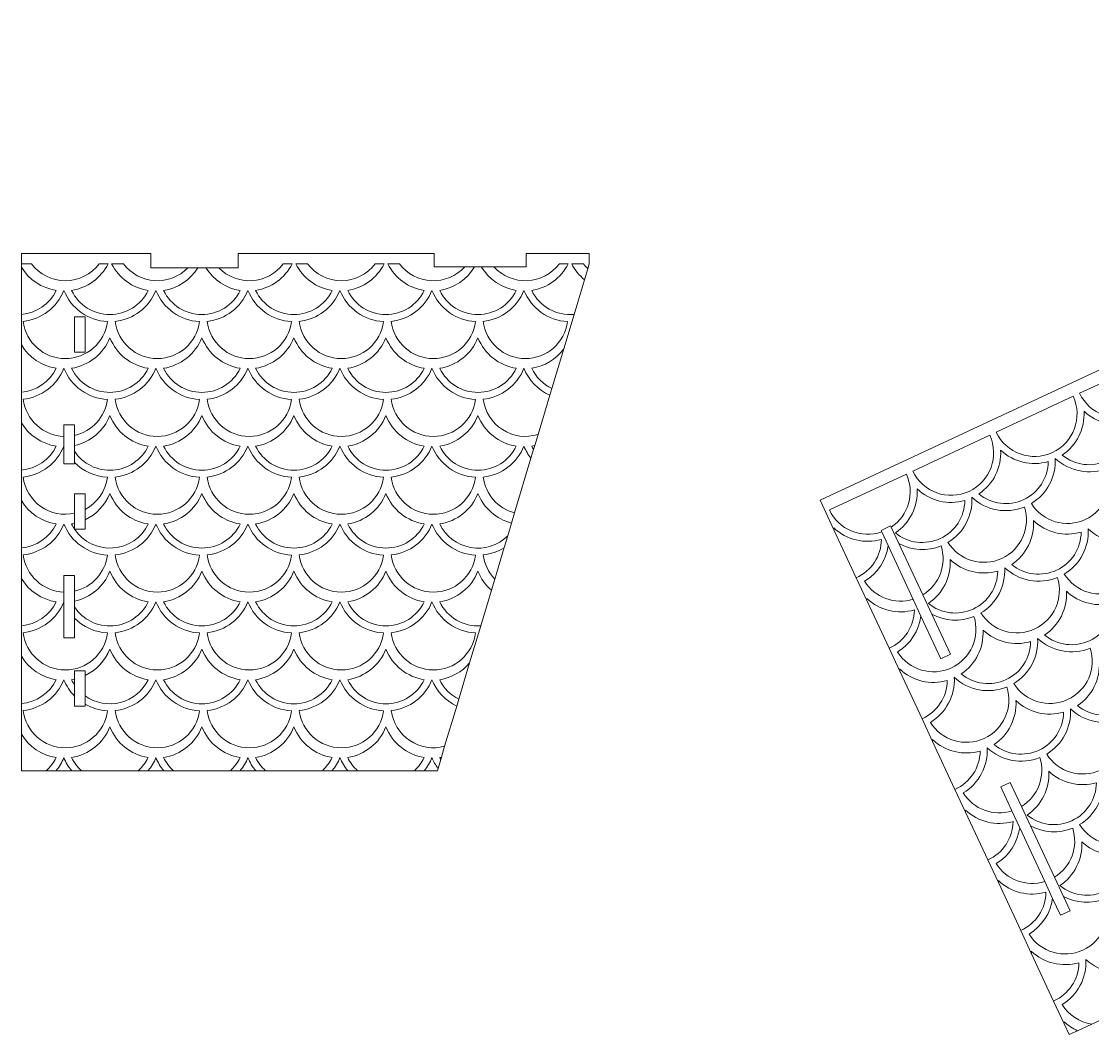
# Model space of a CAD drawing. Header units: millimetres. Extents: x -1822 to 2308, y -1461 to 1756.
# Drawn here: x 337.7 to 640.4, y 1002.7 to 1289 of the extents above; entities that cross this region are included whole.
import ezdxf

# ---------------------------------------------------------------- set-up
doc = ezdxf.new("R2010")
doc.units = ezdxf.units.MM

msp = doc.modelspace()

# ---------------------------------------------------------------- linework, layer by layer
at = {"color": 7, "linetype": 'Continuous', "lineweight": 15}
for p, q in [((563.4, 1153.69), (907.8, 1314.28)), ((374.34, 1223.46), (337.74, 1223.46)), ((337.74, 1223.46), (337.74, 1220.5)), ((374.34, 1219.38), (374.34, 1223.46)), ((398.99, 1223.46), (398.99, 1219.38)), ((454.41, 1223.46), (398.99, 1223.46)), ((454.41, 1219.68), (454.41, 1223.46)), ((498.19, 1223.46), (480.4, 1223.46)), ((480.4, 1223.46), (480.4, 1219.68)), ((498.19, 1220.5), (498.19, 1223.46)), ((337.74, 1220.5), (337.74, 1219.6)), ((337.74, 1220.5), (340.57, 1220.5)), ((359.73, 1220.5), (362.24, 1220.5)), ((363.24, 1220.5), (366.57, 1220.5)), ((411.73, 1220.5), (414.24, 1220.5)), ((415.24, 1220.5), (418.57, 1220.5)), ((437.73, 1220.5), (440.24, 1220.5)), ((441.24, 1220.5), (444.57, 1220.5)), ((489.73, 1220.5), (492.24, 1220.5)), ((493.24, 1220.5), (496.57, 1220.5)), ((497.78, 1219.13), (498.19, 1220.5)), ((337.74, 1206.22), (337.74, 1219.6)), ((374.34, 1219.38), (384.76, 1219.38)), ((387.61, 1219.38), (384.76, 1219.38)), ((387.61, 1219.38), (389.88, 1219.38)), ((393.53, 1219.38), (389.88, 1219.38)), ((393.53, 1219.38), (398.99, 1219.38)), ((454.41, 1219.68), (463.05, 1219.68)), ((465.79, 1219.68), (463.05, 1219.68)), ((465.79, 1219.68), (467.69, 1219.68)), ((471.25, 1219.68), (467.69, 1219.68)), ((471.25, 1219.68), (480.4, 1219.68)), ((497.78, 1219.13), (496.84, 1216)), ((493.92, 1206.23), (496.84, 1216)), ((337.74, 1206.22), (337.74, 1197.6)), ((355.74, 1205.5), (352.74, 1205.5)), ((352.74, 1205.5), (352.74, 1195.5)), ((355.74, 1195.5), (355.74, 1205.5)), ((493.92, 1206.23), (490.99, 1196.47)), ((337.74, 1184.22), (337.74, 1197.6)), ((352.74, 1195.5), (355.74, 1195.5)), ((487.64, 1185.31), (490.99, 1196.47)), ((658.47, 1194.05), (636.72, 1183.91)), ((337.74, 1184.22), (337.74, 1175.6)), ((483.74, 1172.28), (487.06, 1183.38)), ((487.64, 1185.31), (487.06, 1183.38)), ((634.91, 1183.07), (613.16, 1172.92)), ((337.74, 1162.22), (337.74, 1175.6)), ((352.74, 1175), (349.74, 1175)), ((349.74, 1171.74), (349.74, 1175)), ((352.74, 1172.01), (352.74, 1175)), ((349.74, 1171.74), (349.74, 1168.98)), ((352.74, 1172.01), (352.74, 1169.13)), ((483.74, 1172.28), (482.8, 1169.14)), ((611.35, 1172.08), (589.6, 1161.94)), ((349.74, 1164.02), (349.74, 1168.98)), ((352.74, 1167.54), (352.74, 1169.13)), ((482.46, 1168), (482.8, 1169.14)), ((352.74, 1167.54), (352.74, 1164.38)), ((477.1, 1150.12), (481.72, 1165.54)), ((482.46, 1168), (481.72, 1165.54)), ((337.74, 1162.22), (337.74, 1153.6)), ((349.74, 1164.02), (352.74, 1164.02)), ((352.74, 1164.02), (352.74, 1164.38)), ((587.78, 1161.09), (566.03, 1150.95)), ((337.74, 1140.22), (337.74, 1153.6)), ((355.74, 1155.5), (352.74, 1155.5)), ((352.74, 1155.5), (352.74, 1150.01)), ((355.74, 1151.11), (355.74, 1155.5)), ((567.31, 1145.31), (563.4, 1153.69)), ((355.74, 1148.16), (355.74, 1151.11)), ((477.1, 1150.12), (476.24, 1147.25)), ((352.74, 1150.01), (352.74, 1147.13)), ((352.74, 1147.13), (352.74, 1145.54)), ((355.74, 1145.5), (355.74, 1148.16)), ((475.14, 1143.61), (476.24, 1147.25)), ((352.74, 1145.54), (352.74, 1145.5)), ((352.74, 1145.5), (352.77, 1145.5)), ((352.77, 1145.5), (355.74, 1145.5)), ((567.31, 1145.31), (573.61, 1131.8)), ((583.33, 1146.43), (580.62, 1145.17)), ((580.62, 1145.17), (580.81, 1144.75)), ((580.81, 1144.75), (582.61, 1140.88)), ((583.5, 1146.08), (583.33, 1146.43)), ((585.67, 1141.43), (583.5, 1146.08)), ((475.14, 1143.61), (474.15, 1140.3)), ((592.43, 1126.93), (585.67, 1141.43)), ((337.74, 1140.22), (337.74, 1131.6)), ((471.49, 1131.42), (474.15, 1140.3)), ((582.61, 1140.88), (589.7, 1125.69)), ((352.74, 1132.44), (349.74, 1132.44)), ((349.74, 1132.44), (349.74, 1127.74)), ((352.74, 1128.01), (352.74, 1132.44)), ((337.74, 1118.22), (337.74, 1131.6)), ((471.49, 1131.42), (470.54, 1128.26)), ((576.61, 1125.37), (573.61, 1131.8)), ((349.74, 1127.74), (349.74, 1124.98)), ((352.74, 1128.01), (352.74, 1125.13)), ((467.53, 1118.2), (470.54, 1128.26)), ((594.96, 1121.5), (592.43, 1126.93)), ((349.74, 1124.98), (349.74, 1124.98)), ((349.74, 1124.98), (349.74, 1114.85)), ((352.74, 1123.54), (352.74, 1125.13)), ((352.74, 1123.54), (352.74, 1120.38)), ((576.61, 1125.37), (582.9, 1111.86)), ((589.7, 1125.69), (591.91, 1120.95)), ((352.74, 1114.85), (352.74, 1120.38)), ((591.91, 1120.95), (597.52, 1108.91)), ((600.24, 1110.18), (594.96, 1121.5)), ((337.74, 1118.22), (337.74, 1109.6)), ((467.53, 1118.2), (464.38, 1107.71)), ((349.74, 1114.85), (352.74, 1114.85)), ((585.9, 1105.43), (582.9, 1111.86)), ((337.74, 1096.22), (337.74, 1109.6)), ((461.32, 1097.47), (464.38, 1107.71)), ((597.52, 1108.91), (600.24, 1110.18)), ((355.74, 1105.5), (352.74, 1105.5)), ((352.74, 1105.5), (352.74, 1103.13)), ((355.74, 1104.16), (355.74, 1105.5)), ((585.9, 1105.43), (592.2, 1091.93)), ((352.74, 1103.13), (352.74, 1101.54)), ((355.74, 1098.43), (355.74, 1104.16)), ((352.74, 1101.54), (352.74, 1098.38)), ((337.74, 1096.22), (337.74, 1087.6)), ((352.74, 1098.38), (352.74, 1095.5)), ((355.74, 1096.05), (355.74, 1098.43)), ((355.74, 1095.5), (355.74, 1096.05)), ((461.32, 1097.47), (460.73, 1095.53)), ((352.74, 1095.5), (355.74, 1095.5)), ((457.32, 1084.16), (460.73, 1095.53)), ((595.2, 1085.49), (592.2, 1091.93)), ((337.74, 1077.26), (337.74, 1087.6)), ((457.32, 1084.16), (456.4, 1081.06)), ((595.2, 1085.49), (601.5, 1071.99)), ((456.21, 1080.43), (456.4, 1081.06)), ((455.26, 1077.26), (455.45, 1077.9)), ((456.21, 1080.43), (455.45, 1077.9)), ((337.74, 1077.26), (344.77, 1077.26)), ((347.54, 1077.26), (344.77, 1077.26)), ((347.54, 1077.26), (351.95, 1077.26)), ((354.71, 1077.26), (351.95, 1077.26)), ((354.71, 1077.26), (370.77, 1077.26)), ((373.54, 1077.26), (370.77, 1077.26)), ((373.54, 1077.26), (377.95, 1077.26)), ((380.71, 1077.26), (377.95, 1077.26)), ((380.71, 1077.26), (396.77, 1077.26)), ((399.54, 1077.26), (396.77, 1077.26)), ((399.54, 1077.26), (403.95, 1077.26)), ((406.71, 1077.26), (403.95, 1077.26)), ((406.71, 1077.26), (422.77, 1077.26)), ((425.54, 1077.26), (422.77, 1077.26)), ((425.54, 1077.26), (429.95, 1077.26)), ((432.71, 1077.26), (429.95, 1077.26)), ((432.71, 1077.26), (448.77, 1077.26)), ((451.54, 1077.26), (448.77, 1077.26)), ((451.54, 1077.26), (455.26, 1077.26)), ((604.5, 1065.55), (601.5, 1071.99)), ((617.14, 1073.93), (614.43, 1072.66)), ((614.43, 1072.66), (617.59, 1065.88)), ((620.32, 1067.12), (617.14, 1073.93)), ((604.5, 1065.55), (610.8, 1052.05)), ((617.59, 1065.88), (619.8, 1061.13)), ((622.86, 1061.68), (620.32, 1067.12)), ((619.8, 1061.13), (626.89, 1045.94)), ((629.62, 1047.18), (622.86, 1061.68)), ((613.8, 1045.62), (610.8, 1052.05)), ((632.15, 1041.74), (629.62, 1047.18)), ((613.8, 1045.62), (620.09, 1032.11)), ((626.89, 1045.94), (629.1, 1041.19)), ((629.1, 1041.19), (631.33, 1036.41)), ((634.05, 1037.68), (632.15, 1041.74)), ((631.33, 1036.41), (634.05, 1037.68)), ((623.09, 1025.68), (620.09, 1032.11)), ((623.09, 1025.68), (629.39, 1012.17)), ((632.39, 1005.74), (629.39, 1012.17)), ((652.16, 1011.24), (640.18, 1005.65)), ((632.39, 1005.74), (633.81, 1002.69)), ((640.18, 1005.65), (636.15, 1003.78)), ((636.15, 1003.78), (633.81, 1002.69))]:
    msp.add_line(p, q, dxfattribs=at)
at = {"color": 7, "linetype": 'Continuous', "lineweight": 15, "flags": 128}
msp.add_lwpolyline([(349.74, 1168.98), (349.74, 1168.98), (349.74, 1168.98), (349.74, 1168.98), (349.74, 1168.98), (349.74, 1168.98), (349.74, 1168.98), (349.74, 1168.98), (349.74, 1168.98)], dxfattribs=at)
at = {"color": 7, "linetype": 'Continuous', "lineweight": 15}
for centre, radius, start, end in [((350.15, 1227.73), 12, 217.0354, 322.9646), ((349.74, 1226.81), 14, 278.9721, 333.2271), ((375.74, 1226.81), 14, 206.7729, 261.0279), ((376.15, 1227.73), 12, 217.0354, 315.8878), ((402.15, 1227.73), 12, 224.1122, 322.9646), ((401.74, 1226.81), 14, 278.9721, 333.2271), ((427.74, 1226.81), 14, 206.7729, 261.0279), ((428.15, 1227.73), 12, 217.0354, 322.9646), ((427.74, 1226.81), 14, 278.9721, 333.2271), ((453.74, 1226.81), 14, 206.7729, 261.0279), ((454.15, 1227.73), 12, 217.0354, 317.891), ((480.15, 1227.73), 12, 222.109, 322.9646), ((479.74, 1226.81), 14, 278.9721, 333.2271), ((505.74, 1226.81), 14, 206.7729, 230.526), ((506.15, 1227.73), 12, 217.0354, 225.7851), ((349.74, 1226.81), 14, 211.0048, 261.0279), ((375.74, 1226.81), 14, 278.9721, 327.9392), ((401.74, 1226.81), 14, 212.0608, 261.0279), ((453.74, 1226.81), 14, 278.9721, 329.4066), ((479.74, 1226.81), 14, 210.5934, 261.0279), ((336.74, 1218.17), 12, 274.7814, 334.3411), ((336.74, 1218.17), 14, 276.1352, 338.2132), ((362.74, 1218.17), 14, 201.7868, 267.1611), ((362.74, 1218.17), 12, 205.6589, 334.3411), ((362.74, 1218.17), 14, 276.1352, 338.2132), ((388.74, 1218.17), 14, 201.7868, 267.1611), ((388.74, 1218.17), 12, 205.6589, 334.3411), ((388.74, 1218.17), 14, 276.1352, 338.2132), ((414.74, 1218.17), 14, 201.7868, 267.1611), ((414.74, 1218.17), 12, 205.6589, 334.3411), ((414.74, 1218.17), 14, 276.1352, 338.2132), ((440.74, 1218.17), 14, 201.7868, 267.1611), ((440.74, 1218.17), 12, 205.6589, 334.3411), ((440.74, 1218.17), 14, 276.1352, 338.2132), ((466.74, 1218.17), 14, 201.7868, 267.1611), ((466.74, 1218.17), 12, 205.6589, 334.3411), ((466.74, 1218.17), 14, 276.1352, 338.2132), ((492.74, 1218.17), 14, 201.7868, 267.1611), ((492.74, 1218.17), 12, 205.6589, 275.6041), ((350.15, 1205.73), 12, 187.0542, 352.6426), ((376.15, 1205.73), 12, 187.0542, 352.6426), ((402.15, 1205.73), 12, 187.0542, 352.6426), ((428.15, 1205.73), 12, 187.0542, 352.6426), ((454.15, 1205.73), 12, 187.0542, 352.6426), ((480.15, 1205.73), 12, 187.0542, 352.6426), ((349.74, 1204.81), 14, 278.9721, 338.2132), ((375.74, 1204.81), 14, 201.7868, 261.0279), ((375.74, 1204.81), 14, 278.9721, 338.2132), ((401.74, 1204.81), 14, 201.7868, 261.0279), ((401.74, 1204.81), 14, 278.9721, 338.2132), ((427.74, 1204.81), 14, 201.7868, 261.0279), ((427.74, 1204.81), 14, 278.9721, 338.2132), ((453.74, 1204.81), 14, 201.7868, 261.0279), ((453.74, 1204.81), 14, 278.9721, 338.2132), ((479.74, 1204.81), 14, 201.7868, 261.0279), ((349.74, 1204.81), 14, 211.0048, 261.0279), ((479.74, 1204.81), 14, 278.9721, 323.4392), ((647.57, 1189.05), 12, 205.3775, 24.6225), ((336.74, 1196.17), 12, 274.7814, 334.3411), ((336.74, 1196.17), 14, 276.1352, 338.2132), ((362.74, 1196.17), 14, 201.7868, 267.1611), ((362.74, 1196.17), 12, 205.6589, 334.3411), ((362.74, 1196.17), 14, 276.1352, 338.2132), ((388.74, 1196.17), 14, 201.7868, 267.1611), ((388.74, 1196.17), 12, 205.6589, 334.3411), ((388.74, 1196.17), 14, 276.1352, 338.2132), ((414.74, 1196.17), 14, 201.7868, 267.1611), ((414.74, 1196.17), 12, 205.6589, 334.3411), ((414.74, 1196.17), 14, 276.1352, 338.2132), ((440.74, 1196.17), 14, 201.7868, 267.1611), ((440.74, 1196.17), 12, 205.6589, 334.3411), ((440.74, 1196.17), 14, 276.1352, 338.2132), ((466.74, 1196.17), 14, 201.7868, 267.1611), ((466.74, 1196.17), 12, 205.6589, 334.3411), ((466.74, 1196.17), 14, 276.1352, 338.2132), ((492.74, 1196.17), 14, 201.7868, 246.0715), ((492.74, 1196.17), 12, 205.6589, 244.8561), ((350.15, 1183.73), 12, 187.0542, 268.0652), ((350.15, 1183.73), 12, 282.4882, 352.6426), ((376.15, 1183.73), 12, 187.0542, 352.6426), ((402.15, 1183.73), 12, 187.0542, 352.6426), ((428.15, 1183.73), 12, 187.0542, 352.6426), ((454.15, 1183.73), 12, 187.0542, 352.6426), ((480.15, 1183.73), 12, 187.0542, 287.4033), ((624, 1178.07), 12, 205.3775, 24.6225), ((349.74, 1182.81), 14, 282.3747, 338.2132), ((375.74, 1182.81), 14, 201.7868, 261.0279), ((375.74, 1182.81), 14, 278.9721, 338.2132), ((401.74, 1182.81), 14, 201.7868, 261.0279), ((401.74, 1182.81), 14, 278.9721, 338.2132), ((427.74, 1182.81), 14, 201.7868, 261.0279), ((427.74, 1182.81), 14, 278.9721, 338.2132), ((453.74, 1182.81), 14, 201.7868, 261.0279), ((453.74, 1182.81), 14, 278.9721, 338.2132), ((479.74, 1182.81), 14, 201.7868, 261.0279), ((624, 1178.07), 14, 303.9721, 3.2132), ((647.57, 1189.05), 14, 226.7868, 286.0279), ((349.74, 1182.81), 14, 211.0048, 261.0279), ((639.43, 1175.74), 12, 230.6589, 359.3411), ((600.44, 1167.08), 12, 205.3775, 24.6225), ((336.74, 1174.17), 12, 274.7814, 334.3411), ((336.74, 1174.17), 14, 276.1352, 338.2132), ((362.74, 1174.17), 12, 213.5596, 334.3411), ((362.74, 1174.17), 14, 276.1352, 338.2132), ((388.74, 1174.17), 14, 201.7868, 267.1611), ((388.74, 1174.17), 12, 205.6589, 334.3411), ((388.74, 1174.17), 14, 276.1352, 338.2132), ((414.74, 1174.17), 14, 201.7868, 267.1611), ((414.74, 1174.17), 12, 205.6589, 334.3411), ((414.74, 1174.17), 14, 276.1352, 338.2132), ((440.74, 1174.17), 14, 201.7868, 267.1611), ((440.74, 1174.17), 12, 205.6589, 334.3411), ((440.74, 1174.17), 14, 276.1352, 338.2132), ((466.74, 1174.17), 14, 201.7868, 267.1611), ((466.74, 1174.17), 12, 205.6589, 334.3411), ((466.74, 1174.17), 14, 276.1352, 338.2132), ((492.74, 1174.17), 14, 201.7868, 218.0563), ((479.74, 1182.81), 14, 278.9721, 282.6059), ((492.74, 1174.17), 12, 205.6589, 210.9789), ((600.44, 1167.08), 14, 303.9721, 3.2132), ((624, 1178.07), 14, 226.7868, 286.0279), ((615.87, 1164.75), 14, 301.1352, 3.2132), ((639.43, 1175.74), 14, 226.7868, 292.1611), ((362.74, 1174.17), 14, 224.4168, 267.1611), ((615.87, 1164.75), 12, 230.6589, 359.3411), ((633.28, 1159.13), 12, 212.0542, 17.6426), ((350.15, 1161.73), 12, 187.0542, 282.4882), ((350.15, 1161.73), 12, 297.7904, 352.6426), ((376.15, 1161.73), 12, 187.0542, 352.6426), ((402.15, 1161.73), 12, 187.0542, 352.6426), ((428.15, 1161.73), 12, 187.0542, 352.6426), ((454.15, 1161.73), 12, 187.0542, 352.6426), ((480.15, 1161.73), 12, 187.0542, 255.2685), ((576.87, 1156.09), 12, 303.5028, 24.6225), ((576.87, 1156.09), 14, 303.9721, 3.2132), ((600.44, 1167.08), 14, 226.7868, 286.0279), ((349.74, 1160.81), 14, 211.0048, 261.0279), ((349.74, 1160.81), 14, 295.3781, 338.2132), ((375.74, 1160.81), 14, 201.7868, 261.0279), ((375.74, 1160.81), 14, 278.9721, 338.2132), ((401.74, 1160.81), 14, 201.7868, 261.0279), ((401.74, 1160.81), 14, 278.9721, 338.2132), ((427.74, 1160.81), 14, 201.7868, 261.0279), ((427.74, 1160.81), 14, 278.9721, 338.2132), ((453.74, 1160.81), 14, 201.7868, 261.0279), ((453.74, 1160.81), 14, 278.9721, 338.2132), ((479.74, 1160.81), 14, 201.7868, 255.4962), ((592.3, 1153.76), 12, 230.6589, 359.3411), ((592.3, 1153.76), 14, 301.1352, 3.2132), ((615.87, 1164.75), 14, 226.7868, 292.1611), ((576.87, 1156.09), 12, 205.3775, 289.1374), ((609.71, 1148.15), 12, 212.0542, 17.6426), ((349.74, 1160.81), 14, 278.9721, 282.3747), ((609.74, 1147.14), 14, 303.9721, 3.2132), ((633.3, 1158.13), 14, 226.7868, 286.0279), ((336.74, 1152.17), 12, 274.7814, 334.3411), ((336.74, 1152.17), 14, 276.1352, 338.2132), ((362.74, 1152.17), 14, 201.7868, 267.1611), ((362.74, 1152.17), 12, 205.6589, 213.5596), ((362.74, 1152.17), 12, 213.7901, 334.3411), ((362.74, 1152.17), 14, 276.1352, 338.2132), ((388.74, 1152.17), 14, 201.7868, 267.1611), ((388.74, 1152.17), 12, 205.6589, 334.3411), ((388.74, 1152.17), 14, 276.1352, 338.2132), ((414.74, 1152.17), 14, 201.7868, 267.1611), ((414.74, 1152.17), 12, 205.6589, 334.3411), ((414.74, 1152.17), 14, 276.1352, 338.2132), ((440.74, 1152.17), 14, 201.7868, 267.1611), ((440.74, 1152.17), 12, 205.6589, 334.3411), ((440.74, 1152.17), 14, 276.1352, 338.2132), ((466.74, 1152.17), 14, 201.7868, 267.1611), ((466.74, 1152.17), 12, 205.6589, 314.4291), ((553.31, 1145.1), 14, 0.8461, 3.2132), ((576.87, 1156.09), 14, 226.7868, 286.0279), ((625.17, 1144.81), 12, 230.6589, 359.3411), ((625.17, 1144.81), 14, 301.1352, 3.2132), ((648.73, 1155.8), 14, 226.7868, 292.1611), ((568.74, 1142.77), 12, 293.9223, 359.3411), ((592.3, 1153.76), 14, 241.6942, 292.1611), ((642.58, 1139.2), 12, 212.0542, 17.6426), ((350.15, 1139.73), 12, 187.0542, 268.0652), ((350.15, 1139.73), 12, 282.4882, 352.6426), ((376.15, 1139.73), 12, 187.0542, 352.6426), ((402.15, 1139.73), 12, 187.0542, 352.6426), ((428.15, 1139.73), 12, 187.0542, 352.6426), ((454.15, 1139.73), 12, 187.0542, 352.6426), ((466.74, 1152.17), 14, 276.1352, 301.9486), ((480.15, 1139.73), 12, 187.0542, 223.8237), ((568.74, 1142.77), 14, 301.1352, 352.2481), ((586.15, 1137.16), 12, 301.5502, 17.6426), ((586.17, 1136.15), 14, 303.9721, 3.2132), ((609.74, 1147.14), 14, 226.7868, 286.0279), ((349.74, 1138.81), 14, 282.3747, 338.2132), ((375.74, 1138.81), 14, 201.7868, 261.0279), ((375.74, 1138.81), 14, 278.9721, 338.2132), ((401.74, 1138.81), 14, 201.7868, 261.0279), ((401.74, 1138.81), 14, 278.9721, 338.2132), ((427.74, 1138.81), 14, 201.7868, 261.0279), ((427.74, 1138.81), 14, 278.9721, 338.2132), ((453.74, 1138.81), 14, 201.7868, 261.0279), ((453.74, 1138.81), 14, 278.9721, 338.2132), ((479.74, 1138.81), 14, 201.7868, 228.9139), ((601.6, 1133.82), 12, 230.6589, 359.3411), ((601.6, 1133.82), 14, 301.1352, 3.2132), ((625.17, 1144.81), 14, 226.7868, 292.1611), ((349.74, 1138.81), 14, 211.0048, 261.0279), ((586.15, 1137.16), 12, 212.0542, 287.1878), ((619.01, 1128.21), 12, 212.0542, 17.6426), ((562.61, 1125.16), 14, 0.8461, 3.2132), ((586.17, 1136.15), 14, 226.7868, 286.0279), ((619.03, 1127.2), 14, 303.9721, 3.2132), ((642.6, 1138.19), 14, 226.7868, 286.0279), ((336.74, 1130.17), 12, 274.7814, 334.3411), ((336.74, 1130.17), 14, 276.1352, 338.2132), ((362.74, 1130.17), 12, 213.5596, 334.3411), ((362.74, 1130.17), 14, 276.1352, 338.2132), ((388.74, 1130.17), 14, 201.7868, 267.1611), ((388.74, 1130.17), 12, 205.6589, 334.3411), ((388.74, 1130.17), 14, 276.1352, 338.2132), ((414.74, 1130.17), 14, 201.7868, 267.1611), ((414.74, 1130.17), 12, 205.6589, 334.3411), ((414.74, 1130.17), 14, 276.1352, 338.2132), ((440.74, 1130.17), 14, 201.7868, 267.1611), ((440.74, 1130.17), 12, 205.6589, 334.3411), ((440.74, 1130.17), 14, 276.1352, 338.2132), ((466.74, 1130.17), 14, 201.7868, 267.1611), ((466.74, 1130.17), 12, 205.6589, 273.7534), ((634.46, 1124.87), 12, 230.6589, 359.3411), ((362.74, 1130.17), 14, 224.4168, 267.1611), ((578.04, 1122.83), 12, 293.9223, 359.3411), ((578.04, 1122.83), 14, 301.1352, 352.2481), ((595.45, 1117.22), 12, 212.0542, 17.6426), ((601.6, 1133.82), 14, 241.6942, 292.1611), ((595.47, 1116.21), 14, 303.9721, 3.2132), ((619.03, 1127.2), 14, 226.7868, 286.0279), ((350.15, 1117.73), 12, 187.0542, 352.6426), ((376.15, 1117.73), 12, 187.0542, 352.6426), ((402.15, 1117.73), 12, 187.0542, 352.6426), ((428.15, 1117.73), 12, 187.0542, 352.6426), ((454.15, 1117.73), 12, 187.0542, 352.6426), ((610.9, 1113.88), 14, 301.1352, 3.2132), ((634.46, 1124.87), 14, 226.7868, 292.1611), ((349.74, 1116.81), 14, 295.3781, 338.2132), ((375.74, 1116.81), 14, 201.7868, 261.0279), ((375.74, 1116.81), 14, 278.9721, 338.2132), ((401.74, 1116.81), 14, 201.7868, 261.0279), ((401.74, 1116.81), 14, 278.9721, 338.2132), ((427.74, 1116.81), 14, 201.7868, 261.0279), ((427.74, 1116.81), 14, 278.9721, 338.2132), ((453.74, 1116.81), 14, 201.7868, 261.0279), ((610.9, 1113.88), 12, 230.6589, 359.3411), ((628.31, 1108.27), 12, 212.0542, 17.6426), ((349.74, 1116.81), 14, 211.0048, 261.0279), ((453.74, 1116.81), 14, 278.9721, 319.4707), ((628.33, 1107.26), 14, 303.9721, 3.2132), ((571.91, 1105.22), 14, 0.8461, 3.2132), ((595.47, 1116.21), 14, 226.7868, 286.0279), ((643.76, 1104.93), 12, 230.6589, 359.3411), ((336.74, 1108.17), 12, 274.7814, 334.3411), ((336.74, 1108.17), 14, 276.1352, 338.2132), ((362.74, 1108.17), 14, 201.7868, 224.4168), ((349.74, 1116.81), 14, 278.9721, 282.3747), ((362.74, 1108.17), 12, 205.6589, 213.5596), ((362.74, 1108.17), 12, 234.3162, 334.3411), ((362.74, 1108.17), 14, 276.1352, 338.2132), ((388.74, 1108.17), 14, 201.7868, 267.1611), ((388.74, 1108.17), 12, 205.6589, 334.3411), ((388.74, 1108.17), 14, 276.1352, 338.2132), ((414.74, 1108.17), 14, 201.7868, 267.1611), ((414.74, 1108.17), 12, 205.6589, 334.3411), ((414.74, 1108.17), 14, 276.1352, 338.2132), ((440.74, 1108.17), 14, 201.7868, 267.1611), ((440.74, 1108.17), 12, 205.6589, 334.3411), ((440.74, 1108.17), 14, 276.1352, 338.2132), ((466.74, 1108.17), 14, 201.7868, 244.5797), ((466.74, 1108.17), 12, 205.6589, 243.1094), ((587.34, 1102.9), 12, 293.9223, 359.3411), ((587.34, 1102.9), 14, 301.1352, 3.2132), ((610.9, 1113.88), 14, 226.7868, 292.1611), ((604.74, 1097.28), 12, 212.0542, 17.6426), ((362.74, 1108.17), 14, 240.0012, 267.1611), ((604.77, 1096.27), 14, 303.9721, 3.2132), ((628.33, 1107.26), 14, 226.7868, 286.0279), ((350.15, 1095.73), 12, 187.0542, 352.6426), ((376.15, 1095.73), 12, 187.0542, 352.6426), ((402.15, 1095.73), 12, 187.0542, 352.6426), ((428.15, 1095.73), 12, 187.0542, 352.6426), ((454.15, 1095.73), 12, 187.0542, 285.3467), ((620.2, 1093.94), 12, 230.6589, 359.3411), ((620.2, 1093.94), 14, 301.1352, 3.2132), ((643.76, 1104.93), 14, 226.7868, 292.1611), ((349.74, 1094.81), 14, 278.9721, 338.2132), ((375.74, 1094.81), 14, 201.7868, 261.0279), ((375.74, 1094.81), 14, 278.9721, 338.2132), ((401.74, 1094.81), 14, 201.7868, 261.0279), ((401.74, 1094.81), 14, 278.9721, 338.2132), ((427.74, 1094.81), 14, 201.7868, 261.0279), ((427.74, 1094.81), 14, 278.9721, 338.2132), ((453.74, 1094.81), 14, 201.7868, 261.0279), ((637.61, 1088.33), 12, 212.0542, 17.6426), ((349.74, 1094.81), 14, 211.0048, 261.0279), ((581.2, 1085.29), 14, 0.8461, 3.2132), ((604.77, 1096.27), 14, 226.7868, 286.0279), ((596.63, 1082.96), 14, 301.1352, 3.2132), ((620.2, 1093.94), 14, 226.7868, 292.1611), ((336.74, 1086.17), 12, 312.0095, 334.3411), ((336.74, 1086.17), 14, 320.44, 338.2132), ((362.74, 1086.17), 14, 201.7868, 219.56), ((362.74, 1086.17), 12, 205.6589, 227.9905), ((362.74, 1086.17), 12, 312.0095, 334.3411), ((362.74, 1086.17), 14, 320.44, 338.2132), ((388.74, 1086.17), 14, 201.7868, 219.56), ((388.74, 1086.17), 12, 205.6589, 227.9905), ((388.74, 1086.17), 12, 312.0095, 334.3411), ((388.74, 1086.17), 14, 320.44, 338.2132), ((414.74, 1086.17), 14, 201.7868, 219.56), ((414.74, 1086.17), 12, 205.6589, 227.9905), ((414.74, 1086.17), 12, 312.0095, 334.3411), ((414.74, 1086.17), 14, 320.44, 338.2132), ((440.74, 1086.17), 14, 201.7868, 219.56), ((440.74, 1086.17), 12, 205.6589, 227.9905), ((440.74, 1086.17), 12, 312.0095, 334.3411), ((440.74, 1086.17), 14, 320.44, 338.2132), ((466.74, 1086.17), 14, 201.7868, 216.2262), ((453.74, 1094.81), 14, 278.9721, 280.9257), ((466.74, 1086.17), 12, 205.6589, 208.6017), ((596.63, 1082.96), 12, 293.9223, 359.3411), ((614.04, 1077.34), 12, 301.5502, 17.6426), ((614.06, 1076.34), 14, 303.9721, 3.2132), ((637.63, 1087.32), 14, 226.7868, 286.0279), ((629.49, 1074.01), 14, 301.1352, 3.2132), ((629.49, 1074.01), 12, 230.6589, 359.3411), ((646.9, 1068.39), 12, 212.0542, 17.6426), ((614.04, 1077.34), 12, 212.0542, 287.1878), ((590.5, 1065.35), 14, 0.8461, 3.2132), ((614.06, 1076.34), 14, 226.7868, 286.0279), ((605.93, 1063.02), 12, 293.9223, 359.3411), ((605.93, 1063.02), 14, 301.1352, 352.2481), ((629.49, 1074.01), 14, 241.6942, 292.1611), ((623.34, 1057.4), 12, 301.5502, 17.6426), ((623.36, 1056.4), 14, 303.9721, 3.2132), ((646.93, 1067.38), 14, 226.7868, 286.0279), ((638.79, 1054.07), 12, 230.6589, 359.3411), ((623.34, 1057.4), 12, 212.0542, 287.1878), ((599.8, 1045.41), 14, 0.8461, 3.2132), ((623.36, 1056.4), 14, 226.7868, 286.0279), ((615.23, 1043.08), 12, 293.9223, 359.3411), ((615.23, 1043.08), 14, 301.1352, 352.2481), ((638.79, 1054.07), 14, 241.6942, 292.1611), ((632.64, 1037.46), 12, 212.0542, 17.6426), ((609.1, 1025.47), 14, 0.8461, 3.2132), ((632.66, 1036.46), 14, 226.7868, 286.0279), ((624.53, 1023.14), 12, 293.9223, 359.3411), ((624.53, 1023.14), 14, 301.1352, 3.2132), ((648.09, 1034.13), 14, 226.7868, 292.1611), ((641.94, 1017.53), 12, 212.0542, 261.5789), ((618.39, 1005.53), 14, 0.8461, 3.2132), ((641.96, 1016.52), 14, 226.7868, 245.5115)]:
    msp.add_arc(centre, radius, start, end, dxfattribs=at)

doc.saveas('drawing.dxf')
